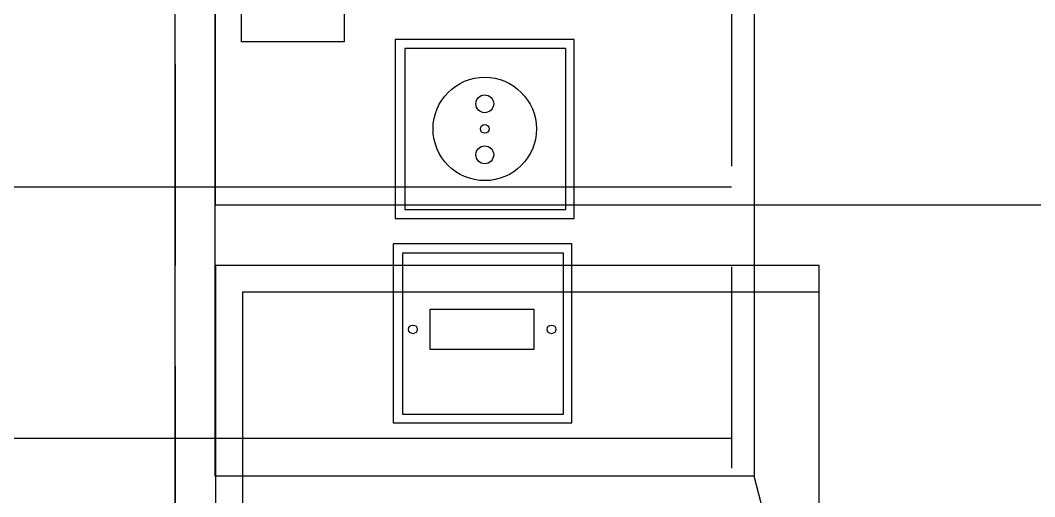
# Model space of a CAD drawing. Header units: inches. Extents: x 567115 to 582893, y 124948 to 133566.
# Drawn here: x 580412 to 580487.7, y 131714.4 to 131749.9 of the extents above; entities that cross this region are included whole.
import ezdxf

# ---------------------------------------------------------------- set-up
doc = ezdxf.new("R2010")
doc.units = ezdxf.units.IN
doc.header["$MEASUREMENT"] = 0
doc.linetypes.add('DASHED', pattern=[0.75, 0.5, -0.25])
for name, color, linetype in [('BOARD', 3, 'Continuous'), ('kazeb', 15, 'Continuous'), ('khatchin', 15, 'DASHED'), ('LIGHTING', 3, 'Continuous'), ('LIGHTING WIRE', 4, 'Continuous'), ('mobl', 11, 'Continuous'), ('wall kanaf', 4, 'Continuous')]:
    doc.layers.add(name, color=color, linetype=linetype)

# ---------------------------------------------------------------- blocks, each defined once
blk = doc.blocks.new('BOARD1')
at = {"layer": 'BOARD', "color": 4}
for p, q in [((-77.35, 2.64), (98.93, 2.64)), ((-77.35, -51.78), (-77.35, 2.64)), ((98.93, -51.78), (-77.35, -51.78))]:
    blk.add_line(p, q, dxfattribs=at)
at = {"layer": 'BOARD'}
for p, q in [((-33.52, -10.39), (-33.52, 0)), ((-33.52, 0), (33.52, 0)), ((33.52, -10.39), (-33.52, -10.39)), ((-71.97, -15.31), (-71.97, -33.37)), ((-53.9, -15.31), (-71.97, -15.31)), ((-53.9, -33.37), (-53.9, -15.31)), ((-71.09, -16.27), (-71.09, -32.53)), ((-54.83, -16.27), (-71.09, -16.27)), ((-54.83, -32.53), (-54.83, -16.27)), ((-51.33, -15.54), (-51.33, -33.61)), ((-33.27, -15.54), (-51.33, -15.54)), ((-33.27, -33.61), (-33.27, -15.54)), ((-50.43, -16.5), (-50.43, -32.76)), ((-34.17, -16.5), (-50.43, -16.5)), ((-34.17, -32.76), (-34.17, -16.5)), ((-71.09, -32.53), (-54.83, -32.53)), ((-50.43, -32.76), (-34.17, -32.76)), ((-71.97, -33.37), (-53.9, -33.37)), ((-51.33, -33.61), (-33.27, -33.61))]:
    blk.add_line(p, q, dxfattribs=at)
at = {"layer": 'BOARD', "color": 30}
for p, q in [((-64.55, -29.54), (-64.55, -19.07)), ((-64.55, -19.07), (-60.51, -19.07)), ((-60.51, -19.07), (-60.51, -29.54)), ((-60.51, -29.54), (-64.55, -29.54))]:
    blk.add_line(p, q, dxfattribs=at)
for centre, radius in [((-62.53, -17.32), 0.437), ((-42.3, -24.57), 5.22), ((-42.3, -24.57), 0.442), ((-62.53, -31.32), 0.437)]:
    blk.add_circle(centre, radius, dxfattribs=at)
at = {"layer": 'BOARD', "color": 2}
for centre in [(-44.91, -24.57), (-39.76, -24.57)]:
    blk.add_circle(centre, 0.9, dxfattribs=at)
blk = doc.blocks.new('tahkt')
at = {"layer": 'mobl'}
for p, q in [((0, -45), (0, 45)), ((200, -45), (0, -45)), ((45, -49.5), (0, -49.5)), ((0, -49.5), (0, -94.5)), ((45, -94.5), (45, -49.5)), ((45, -51.5), (2, -51.5)), ((2, -51.5), (2, -92.5))]:
    blk.add_line(p, q, dxfattribs=at)

msp = doc.modelspace()

# ---------------------------------------------------------------- hatches: boundary and pattern name
at = {"layer": 'kazeb'}
h = msp.add_hatch(dxfattribs=at)
h.set_pattern_fill('LINE', color=256, scale=150, style=2)
edge = h.paths.add_edge_path()
edge.add_line((579985.566, 131982.095), (580405.566, 131981.982))
edge.add_line((580405.566, 131981.982), (580405.566, 131933.374))
edge.add_line((580405.566, 131933.374), (580405.566, 131934.039))
edge.add_line((580405.566, 131934.039), (580465.066, 131934.039))
edge.add_line((580465.066, 131934.039), (580465.066, 131255.039))
edge.add_line((580465.066, 131255.039), (580405.566, 131255.039))
edge.add_line((580405.566, 131255.039), (580405.566, 131189.539))
edge.add_line((580405.566, 131189.539), (579985.566, 131189.539))
edge.add_line((579985.566, 131189.539), (579985.566, 131255.039))
edge.add_line((579985.566, 131255.039), (579985.566, 131565.044))
edge.add_line((579985.566, 131565.044), (579985.566, 131982.039))

# ---------------------------------------------------------------- linework, layer by layer
at = {"layer": 'khatchin', "ltscale": 30}
msp.add_lwpolyline([(580794.091, 131997.148), (580746.591, 131997.148), (580546.591, 131997.148), (580505.091, 131997.148), (580505.091, 131949.148), (580423.591, 131949.148), (580423.591, 131499.148), (580794.091, 131499.148)], close=True, dxfattribs=at)
msp.add_lwpolyline([(579985.566, 131982.039), (580405.566, 131982.039), (580405.566, 131933.374), (580405.566, 131934.039), (580465.066, 131934.039), (580465.066, 131255.039), (580405.566, 131255.039), (580405.566, 131189.539), (579985.566, 131189.539), (579985.566, 131255.039), (579985.566, 131255.039), (579985.566, 131565.044), (579985.566, 131565.044), (579985.566, 131971.539)], dxfattribs=at)
at = {"layer": 'LIGHTING WIRE', "ltscale": 30}
msp.add_line((580525.787, 131484.039), (580466.759, 131715.939), dxfattribs=at)
at = {"layer": 'wall kanaf', "color": 15}
msp.add_line((580423.591, 131499.148), (580423.591, 131949.148), dxfattribs=at)

# ---------------------------------------------------------------- block references
at = {"layer": 'LIGHTING', "linetype": 'Continuous', "ltscale": 7, "xscale": 0.738630000007106, "yscale": 0.738630000007106, "zscale": 0.738630000007106, "rotation": 90}
msp.add_blockref('BOARD1', (580428.515, 131773.068), dxfattribs=at)
at = {"layer": 'mobl', "linetype": 'Continuous'}
msp.add_blockref('tahkt', (580426.591, 131781.148), dxfattribs=at)

doc.saveas('drawing.dxf')
